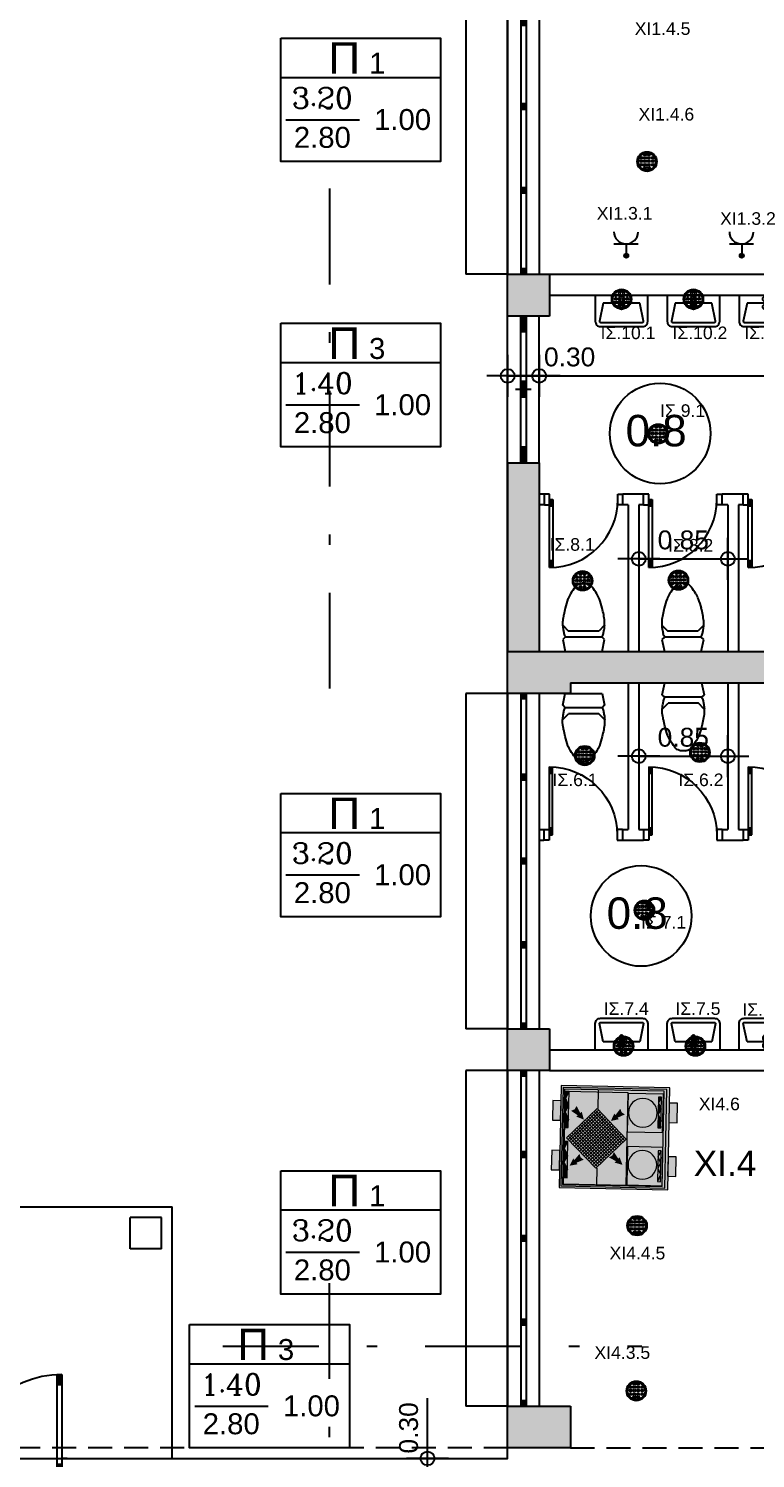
# Model space of a CAD drawing. Header units: metres. Extents: x 0 to 132, y -109 to 310.
# Drawn here: x 17.45 to 24.38, y 25.38 to 39.03 of the extents above; entities that cross this region are included whole.
import ezdxf

# ---------------------------------------------------------------- set-up
doc = ezdxf.new("R2010")
doc.units = ezdxf.units.M
doc.header["$LTSCALE"] = 0.036
doc.linetypes.add('DASHDOTX2', pattern=[50.8, 25.4, -12.7, 0, -12.7])
doc.linetypes.add('HIDDEN', pattern=[9.525, 6.35, -3.175])
doc.layers.get('0').update_dxf_attribs({"color": 252})
doc.layers.get('Defpoints').update_dxf_attribs({"color": 252})
for name, color, linetype in [('arxitektonika', 254, 'Continuous'), ('DIMBLK', 252, 'Continuous'), ('electext', 20, 'Continuous'), ('Epipla', 252, 'Continuous'), ('HLEK-SYMBOL', 3, 'Continuous'), ('HLEK_FL001_SYMBOLS', 230, 'Continuous'), ('mihanologika text', 20, 'Continuous'), ('Parathira', 252, 'Continuous'), ('SYMBOLA', 160, 'Continuous')]:
    doc.layers.add(name, color=color, linetype=linetype)
doc.layers.add('fan enallaktis', color=162, linetype='Continuous', lineweight=0)
doc.layers.add('fan enallaktis hatch', color=141, linetype='Continuous', lineweight=0)
doc.styles.add('COMU-N', font='arial.ttf')
doc.styles.get("Standard").update_dxf_attribs({"font": 'arial.ttf'})
doc.dimstyles.new('CADWDOT', dxfattribs={"dimscale": 0.1, "dimtxt": 1.8, "dimasz": 0.08, "dimexe": 2, "dimexo": 0, "dimgap": 0.09, "dimtad": 0, "dimrnd": 0.001, "dimzin": 0, "dimdsep": 46, "dimtxsty": 'Standard', "dimblk1": 'ARTDIM', "dimblk2": 'ARTDIM', "dimsah": 1, "dimcen": 0.09, "dimdle": 0.05, "dimse1": 1, "dimse2": 1, "dimadec": 0, "dimazin": 0, "dimtfac": 1, "dimtmove": 0, "dimatfit": 3, "dimldrblk": 'ARTDIM', "dimfxl": 2, "dimtvp": 0.9999, "dimtolj": 1, "dimtzin": 0, "dimarcsym": 0})

# ---------------------------------------------------------------- blocks, each defined once
blk = doc.blocks.new('A$C3D465094')
at = {"layer": 'Parathira'}
for p, q in [((0.175, 0), (0.175, -3.2)), ((0.225, 0), (0.175, 0)), ((0.175, 0), (0.175, -0.05)), ((0.185, 0), (0.185, -0.05)), ((0.195, 0), (0.195, -0.05)), ((0.205, 0), (0.205, -0.05)), ((0.215, 0), (0.215, -0.05)), ((0.225, 0), (0.225, -3.2)), ((0.225, -0.05), (0.225, 0)), ((0.175, -0.05), (0.225, -0.05)), ((0.225, -0.775), (0.175, -0.775)), ((0.175, -0.775), (0.175, -0.825)), ((0.185, -0.775), (0.185, -0.825)), ((0.195, -0.775), (0.195, -0.825)), ((0.205, -0.775), (0.205, -0.825)), ((0.215, -0.775), (0.215, -0.825)), ((0.225, -0.825), (0.225, -0.775)), ((0.175, -0.825), (0.225, -0.825)), ((0.225, -1.575), (0.175, -1.575)), ((0.175, -1.575), (0.175, -1.625)), ((0.175, -1.625), (0.225, -1.625)), ((0.185, -1.575), (0.185, -1.625)), ((0.195, -1.575), (0.195, -1.625)), ((0.205, -1.575), (0.205, -1.625)), ((0.215, -1.575), (0.215, -1.625)), ((0.225, -1.625), (0.225, -1.575)), ((0.225, -2.375), (0.175, -2.375)), ((0.175, -2.375), (0.175, -2.425)), ((0.175, -2.425), (0.225, -2.425)), ((0.185, -2.375), (0.185, -2.425)), ((0.195, -2.375), (0.195, -2.425)), ((0.205, -2.375), (0.205, -2.425)), ((0.215, -2.375), (0.215, -2.425)), ((0.225, -2.425), (0.225, -2.375)), ((0.225, -3.15), (0.175, -3.15)), ((0.175, -3.15), (0.175, -3.2)), ((0.175, -3.2), (0.225, -3.2)), ((0.185, -3.15), (0.185, -3.2)), ((0.195, -3.15), (0.195, -3.2)), ((0.205, -3.15), (0.205, -3.2)), ((0.215, -3.15), (0.215, -3.2)), ((0.225, -3.2), (0.225, -3.15))]:
    blk.add_line(p, q, dxfattribs=at)
blk = doc.blocks.new('A$C4B756684')
at = {"layer": 'Parathira'}
for p, q in [((-0.175, 0), (-0.125, 0)), ((-0.175, -1.4), (-0.175, 0)), ((-0.125, 0), (-0.125, -1.4)), ((-0.165, 0), (-0.165, -0.15)), ((-0.155, 0), (-0.155, -0.15)), ((-0.145, 0), (-0.145, -0.15)), ((-0.135, 0), (-0.135, -0.15)), ((-0.125, -0.15), (-0.175, -0.15)), ((-0.125, -0.625), (-0.175, -0.625)), ((-0.165, -0.625), (-0.165, -0.775)), ((-0.155, -0.625), (-0.155, -0.775)), ((-0.145, -0.625), (-0.145, -0.775)), ((-0.135, -0.625), (-0.135, -0.775)), ((-0.075, -0.7), (-0.225, -0.7)), ((-0.125, -0.775), (-0.175, -0.775)), ((-0.125, -1.25), (-0.175, -1.25)), ((-0.165, -1.25), (-0.165, -1.4)), ((-0.155, -1.25), (-0.155, -1.4)), ((-0.145, -1.25), (-0.145, -1.4)), ((-0.135, -1.25), (-0.135, -1.4)), ((-0.125, -1.4), (-0.175, -1.4))]:
    blk.add_line(p, q, dxfattribs=at)
blk = doc.blocks.new('A$C66F1028E')
at = {"layer": 'Parathira'}
for p, q in [((0.05, 0), (0, 0)), ((0.05, -0.1), (0.05, 0)), ((0.7, 0), (0.75, 0)), ((0.7, -0.1), (0.7, 0)), ((0, -0.1), (0.05, -0.1)), ((0.05, -0.7), (0.05, -0.05)), ((0.05, -0.05), (0.082, -0.05)), ((0.082, -0.115), (0.05, -0.115)), ((0.056, -0.05), (0.056, -0.115)), ((0.063, -0.05), (0.063, -0.115)), ((0.07, -0.05), (0.07, -0.115)), ((0.076, -0.05), (0.076, -0.115)), ((0.082, -0.05), (0.082, -0.699)), ((0.75, -0.1), (0.7, -0.1)), ((0.082, -0.635), (0.05, -0.635)), ((0.056, -0.635), (0.056, -0.7)), ((0.063, -0.635), (0.063, -0.7)), ((0.07, -0.635), (0.07, -0.7)), ((0.076, -0.635), (0.076, -0.699))]:
    blk.add_line(p, q, dxfattribs=at)
blk.add_arc((0.05, -0.05), 0.65, 270, 0, dxfattribs=at)
blk = doc.blocks.new('A$C63F54236')
at = {"layer": 'Epipla'}
for p, q in [((0, 0.65), (-0.014, 0.65)), ((0.014, 0.65), (0, 0.65)), ((-0.2, 0.25), (-0.144, 0.194)), ((-0.175, 0.137), (-0.2, 0.113)), ((0.175, 0.137), (-0.175, 0.137)), ((0.144, 0.194), (-0.144, 0.194)), ((0.2, 0.25), (0.144, 0.194)), ((0.2, 0.113), (0.175, 0.137)), ((-0.2, 0.113), (-0.175, 0)), ((-0.175, 0), (0.175, 0)), ((0.175, 0), (0.2, 0.113))]:
    blk.add_line(p, q, dxfattribs=at)
for centre, radius, start, end in [((0.756, 0.075), 1.001, 151.7723, 154.8817), ((0.584, 0.105), 0.837, 142.7081, 147.9774), ((0.055, 0.499), 0.178, 128.7755, 140.4002), ((0.009, 0.522), 0.132, 113.5158, 119.7223), ((0.002, 0.501), 0.149, 95.8581, 107.5743), ((-0.012, 0.451), 0.201, 73.9357, 82.632), ((-0.008, 0.525), 0.13, 60.2089, 66.553), ((-0.195, 0.357), 0.377, 42.6693, 48.155), ((-0.64, 0.067), 0.904, 32.2198, 37.0946), ((-0.424, 0.242), 0.63, 24.2013, 29.1447), ((3.695, -0.473), 3.971, 167.1169, 168.0548), ((0.891, 0.135), 1.103, 160.6547, 165.4233), ((-1.23, 0.031), 1.458, 15.1565, 18.7655), ((-2.692, -0.252), 2.945, 11.7817, 13.0466), ((1.301, 0.086), 1.515, 169.9942, 172.2813), ((0.258, 0.27), 0.459, 177.608, 182.392), ((-0.644, 0.188), 0.85, 6.8232, 10.9013), ((-0.295, 0.27), 0.495, 357.784, 2.216), ((0.979, 0.365), 1.185, 185.5115, 187.6706), ((0.868, 0.381), 1.077, 189.3117, 191.2555), ((0.059, 0.247), 0.259, 197.0622, 201.4426), ((-0.027, 0.218), 0.168, 203.0373, 208.51), ((-0.105, 0.282), 0.315, 332.7649, 335.6878), ((-0.835, 0.518), 1.081, 340.2234, 341.2719), ((-0.257, 0.27), 0.456, 347.4222, 352.0106), ((-1.255, 0.397), 1.463, 352.5346, 354.2834)]:
    blk.add_arc(centre, radius, start, end, dxfattribs=at)
blk = doc.blocks.new('A$C54A47229')
at = {"layer": 'Epipla'}
blk.add_line((-0.25, 0), (0.25, 0), dxfattribs=at)
for points in [[(-0.25, 0), (-0.25, -0.25, 0.414214), (-0.2, -0.3), (0.2, -0.3, 0.414214), (0.25, -0.25), (0.25, 0)], [(-0.174, -0.076), (-0.21, -0.25, 0.414214), (-0.2, -0.26), (0.2, -0.26, 0.414214), (0.21, -0.25), (0.174, -0.076)]]:
    blk.add_lwpolyline(points, format="xyb", dxfattribs=at)
blk.add_lwpolyline([(0.174, -0.076), (-0.174, -0.076)], dxfattribs=at)
for centre in [(0, -0.037), (0, -0.112)]:
    blk.add_circle(centre, 0.025, dxfattribs=at)
blk = doc.blocks.new('ARTDIM')
at = {"layer": 'DIMBLK'}
for p, q in [((0, -24.9975), (0, 24.9975)), ((-24.9975, 0), (24.9975, 0))]:
    blk.add_line(p, q, dxfattribs=at)
blk.add_circle((0, 0), 8.25, dxfattribs=at)
blk = doc.blocks.new('*D247')
at = {"layer": 'arxitektonika', "color": 0, "lineweight": -2}
for p, q in [((22.026, 35.712), (22.31, 35.712)), ((22.318, 35.712), (22.893, 35.712))]:
    blk.add_line(p, q, dxfattribs=at)
at = {"layer": 'Defpoints', "color": 0, "transparency": 16777216}
for p in [(22.018, 36.283), (22.318, 36.283), (22.318, 35.712)]:
    blk.add_point(p, dxfattribs=at)
at = {"layer": 'arxitektonika', "color": 0, "lineweight": -2, "xscale": 0.008, "yscale": 0.008, "zscale": 0.008, "rotation": 180}
blk.add_blockref('ARTDIM', (22.018, 35.712), dxfattribs=at)
at = {"layer": 'arxitektonika', "color": 0, "lineweight": -2, "xscale": 0.008, "yscale": 0.008, "zscale": 0.008}
blk.add_blockref('ARTDIM', (22.318, 35.712), dxfattribs=at)
at = {"layer": 'arxitektonika', "color": 0, "insert": (22.609, 35.892), "char_height": 0.18, "attachment_point": 5}
blk.add_mtext('\\A1;0.30', dxfattribs=at)
blk = doc.blocks.new('*D248')
at = {"layer": 'arxitektonika', "color": 0, "lineweight": -2}
blk.add_line((22.326, 35.712), (29.41, 35.712), dxfattribs=at)
at = {"layer": 'Defpoints', "color": 0, "transparency": 16777216}
for p in [(29.418, 35.712), (22.318, 34.883), (29.418, 34.883)]:
    blk.add_point(p, dxfattribs=at)
at = {"layer": 'arxitektonika', "color": 0, "lineweight": -2, "xscale": 0.008, "yscale": 0.008, "zscale": 0.008, "rotation": 180}
blk.add_blockref('ARTDIM', (22.318, 35.712), dxfattribs=at)
at = {"layer": 'arxitektonika', "color": 0, "lineweight": -2, "xscale": 0.008, "yscale": 0.008, "zscale": 0.008}
blk.add_blockref('ARTDIM', (29.418, 35.712), dxfattribs=at)
at = {"layer": 'arxitektonika', "color": 0, "insert": (25.868, 35.892), "char_height": 0.18, "attachment_point": 5}
blk.add_mtext('\\A1;7.10', dxfattribs=at)
blk = doc.blocks.new('*D257')
at = {"layer": 'arxitektonika', "color": 0, "lineweight": -2}
blk.add_line((23.276, 33.966), (24.11, 33.966), dxfattribs=at)
at = {"layer": 'Defpoints', "color": 0, "transparency": 16777216}
for p in [(24.118, 33.966), (23.268, 33.783), (24.118, 33.783)]:
    blk.add_point(p, dxfattribs=at)
at = {"layer": 'arxitektonika', "color": 0, "lineweight": -2, "xscale": 0.008, "yscale": 0.008, "zscale": 0.008, "rotation": 180}
blk.add_blockref('ARTDIM', (23.268, 33.966), dxfattribs=at)
at = {"layer": 'arxitektonika', "color": 0, "lineweight": -2, "xscale": 0.008, "yscale": 0.008, "zscale": 0.008}
blk.add_blockref('ARTDIM', (24.118, 33.966), dxfattribs=at)
at = {"layer": 'arxitektonika', "color": 0, "insert": (23.693, 34.146), "char_height": 0.18, "attachment_point": 5}
blk.add_mtext('\\A1;0.85', dxfattribs=at)
blk = doc.blocks.new('*D273')
at = {"layer": 'arxitektonika', "color": 0, "lineweight": -2}
blk.add_line((23.276, 32.083), (24.11, 32.083), dxfattribs=at)
at = {"layer": 'Defpoints', "color": 0, "transparency": 16777216}
for p in [(23.268, 32.083), (24.118, 32.083), (24.118, 32.083)]:
    blk.add_point(p, dxfattribs=at)
at = {"layer": 'arxitektonika', "color": 0, "lineweight": -2, "xscale": 0.008, "yscale": 0.008, "zscale": 0.008, "rotation": 180}
blk.add_blockref('ARTDIM', (23.268, 32.083), dxfattribs=at)
at = {"layer": 'arxitektonika', "color": 0, "lineweight": -2, "xscale": 0.008, "yscale": 0.008, "zscale": 0.008}
blk.add_blockref('ARTDIM', (24.118, 32.083), dxfattribs=at)
at = {"layer": 'arxitektonika', "color": 0, "insert": (23.693, 32.263), "char_height": 0.18, "attachment_point": 5}
blk.add_mtext('\\A1;0.85', dxfattribs=at)
blk = doc.blocks.new('A$C30105C54')
at = {"layer": 'Parathira'}
for p, q in [((0.05, 0.8), (0.05, -0.15)), ((0.098, 0.705), (0.05, 0.705)), ((0.059, 0.705), (0.059, 0.8)), ((0.069, 0.705), (0.069, 0.8)), ((0.079, 0.705), (0.079, 0.8)), ((0.088, 0.705), (0.088, 0.799)), ((0.098, -0.15), (0.098, 0.799)), ((1.903, -0.15), (1.903, 0.799)), ((1.903, 0.705), (1.95, 0.705)), ((1.912, 0.705), (1.912, 0.799)), ((1.921, 0.705), (1.921, 0.8)), ((1.931, 0.705), (1.931, 0.8)), ((1.941, 0.705), (1.941, 0.8)), ((1.95, 0.8), (1.95, -0.15)), ((0, 0), (0.05, 0)), ((0.05, 0), (0.05, -0.3)), ((1.95, 0), (1.95, -0.3)), ((2, 0), (1.95, 0)), ((0.098, -0.055), (0.05, -0.055)), ((0.059, -0.15), (0.059, -0.055)), ((0.069, -0.15), (0.069, -0.055)), ((0.079, -0.15), (0.079, -0.055)), ((0.088, -0.15), (0.088, -0.055)), ((1.903, -0.055), (1.95, -0.055)), ((1.912, -0.15), (1.912, -0.055)), ((1.921, -0.15), (1.921, -0.055)), ((1.931, -0.15), (1.931, -0.055)), ((1.941, -0.15), (1.941, -0.055)), ((0.05, -0.15), (0.098, -0.15)), ((1.95, -0.15), (1.903, -0.15)), ((0.05, -0.3), (0, -0.3)), ((1.95, -0.3), (2, -0.3))]:
    blk.add_line(p, q, dxfattribs=at)
for centre, start, end in [((0.05, -0.15), 0, 90), ((1.95, -0.15), 90, 180)]:
    blk.add_arc(centre, 0.95, start, end, dxfattribs=at)
blk = doc.blocks.new('*D302')
at = {"layer": 'arxitektonika', "color": 0, "lineweight": -2}
for p, q in [((21.254, 25.383), (21.254, 25.958)), ((21.254, 25.091), (21.254, 25.375))]:
    blk.add_line(p, q, dxfattribs=at)
at = {"layer": 'Defpoints', "color": 0, "transparency": 16777216}
for p in [(21.254, 25.383), (21.479, 25.383), (21.479, 25.083)]:
    blk.add_point(p, dxfattribs=at)
at = {"layer": 'arxitektonika', "color": 0, "lineweight": -2, "xscale": 0.008, "yscale": 0.008, "zscale": 0.008}
for p, rotation in [((21.254, 25.383), 90), ((21.254, 25.083), 270)]:
    blk.add_blockref('ARTDIM', p, dxfattribs=dict(at, rotation=rotation))
at = {"layer": 'arxitektonika', "color": 0, "insert": (21.074, 25.674), "char_height": 0.18, "attachment_point": 5, "rotation": 90}
blk.add_mtext('\\A1;0.30', dxfattribs=at)
blk = doc.blocks.new('gJ6_a14')
at = {"linetype": 'Continuous'}
for p, q in [((-0.1176, 0.1119), (0.113, 0.1119)), ((0, 0.1119), (0, 0))]:
    blk.add_line(p, q, dxfattribs=at)
blk.add_arc((-0.0023, 0.2279), 0.1153, 180, 358.95657, dxfattribs=at)
blk = doc.blocks.new('*X789')
at = {"color": 0}
for p, q in [((15.598, 2.587), (15.737, 2.727)), ((15.598, 2.622), (15.702, 2.727)), ((15.604, 2.646), (15.605, 2.647)), ((15.605, 2.559), (15.765, 2.719)), ((15.609, 2.652), (15.618, 2.66)), ((15.614, 2.621), (15.623, 2.63)), ((15.617, 2.536), (15.789, 2.707)), ((15.623, 2.665), (15.631, 2.674)), ((15.627, 2.634), (15.636, 2.643)), ((15.633, 2.516), (15.808, 2.691)), ((15.636, 2.678), (15.645, 2.687)), ((15.64, 2.647), (15.649, 2.656)), ((15.645, 2.616), (15.654, 2.625)), ((15.649, 2.691), (15.658, 2.7)), ((15.653, 2.501), (15.824, 2.672)), ((15.654, 2.66), (15.662, 2.669)), ((15.658, 2.63), (15.667, 2.638)), ((15.662, 2.705), (15.671, 2.714)), ((15.667, 2.674), (15.676, 2.683)), ((15.671, 2.643), (15.68, 2.652)), ((15.676, 2.718), (15.678, 2.721)), ((15.676, 2.489), (15.836, 2.648)), ((15.68, 2.687), (15.689, 2.696)), ((15.685, 2.656), (15.693, 2.665)), ((15.689, 2.625), (15.698, 2.634)), ((15.693, 2.7), (15.702, 2.709)), ((15.698, 2.669), (15.707, 2.678)), ((15.702, 2.638), (15.711, 2.647)), ((15.707, 2.714), (15.715, 2.722)), ((15.711, 2.683), (15.72, 2.691)), ((15.715, 2.652), (15.724, 2.66)), ((15.72, 2.727), (15.721, 2.728)), ((15.72, 2.621), (15.729, 2.63)), ((15.724, 2.696), (15.733, 2.705)), ((15.729, 2.665), (15.738, 2.674)), ((15.733, 2.634), (15.742, 2.643)), ((15.738, 2.709), (15.746, 2.718)), ((15.742, 2.678), (15.751, 2.687)), ((15.746, 2.647), (15.755, 2.656)), ((15.751, 2.722), (15.752, 2.724)), ((15.751, 2.616), (15.76, 2.625)), ((15.755, 2.691), (15.764, 2.7)), ((15.76, 2.66), (15.768, 2.669)), ((15.764, 2.63), (15.773, 2.638)), ((15.768, 2.705), (15.777, 2.714)), ((15.773, 2.674), (15.782, 2.683)), ((15.777, 2.643), (15.786, 2.652)), ((15.786, 2.687), (15.795, 2.696)), ((15.791, 2.656), (15.799, 2.665)), ((15.795, 2.625), (15.804, 2.634)), ((15.804, 2.669), (15.813, 2.678)), ((15.808, 2.638), (15.817, 2.647)), ((15.822, 2.652), (15.83, 2.66)), ((15.826, 2.621), (15.835, 2.63)), ((15.839, 2.634), (15.84, 2.635)), ((15.601, 2.607), (15.609, 2.616)), ((15.605, 2.577), (15.614, 2.585)), ((15.611, 2.547), (15.618, 2.554)), ((15.618, 2.59), (15.627, 2.599)), ((15.623, 2.559), (15.631, 2.568)), ((15.627, 2.528), (15.636, 2.537)), ((15.631, 2.603), (15.64, 2.612)), ((15.636, 2.572), (15.645, 2.581)), ((15.64, 2.541), (15.649, 2.55)), ((15.645, 2.51), (15.654, 2.519)), ((15.649, 2.585), (15.658, 2.594)), ((15.654, 2.554), (15.662, 2.563)), ((15.658, 2.523), (15.667, 2.532)), ((15.662, 2.599), (15.671, 2.607)), ((15.664, 2.494), (15.671, 2.501)), ((15.667, 2.568), (15.676, 2.577)), ((15.671, 2.537), (15.68, 2.546)), ((15.676, 2.612), (15.685, 2.621)), ((15.676, 2.506), (15.685, 2.515)), ((15.68, 2.581), (15.689, 2.59)), ((15.685, 2.55), (15.693, 2.559)), ((15.689, 2.519), (15.698, 2.528)), ((15.693, 2.594), (15.702, 2.603)), ((15.693, 2.488), (15.702, 2.497)), ((15.698, 2.563), (15.707, 2.572)), ((15.702, 2.532), (15.711, 2.541)), ((15.705, 2.482), (15.843, 2.62)), ((15.707, 2.607), (15.715, 2.616)), ((15.707, 2.501), (15.715, 2.51)), ((15.711, 2.577), (15.72, 2.585)), ((15.715, 2.546), (15.724, 2.554)), ((15.72, 2.515), (15.729, 2.523)), ((15.724, 2.59), (15.733, 2.599)), ((15.724, 2.484), (15.733, 2.493)), ((15.729, 2.559), (15.738, 2.568)), ((15.733, 2.528), (15.742, 2.537)), ((15.738, 2.603), (15.746, 2.612)), ((15.738, 2.497), (15.746, 2.506)), ((15.741, 2.482), (15.842, 2.584)), ((15.742, 2.572), (15.751, 2.581)), ((15.746, 2.541), (15.755, 2.55)), ((15.751, 2.51), (15.76, 2.519)), ((15.755, 2.585), (15.764, 2.594)), ((15.76, 2.554), (15.768, 2.563)), ((15.764, 2.523), (15.773, 2.532)), ((15.768, 2.599), (15.777, 2.607)), ((15.768, 2.493), (15.777, 2.501)), ((15.773, 2.568), (15.782, 2.577)), ((15.777, 2.537), (15.786, 2.546)), ((15.782, 2.612), (15.791, 2.621)), ((15.782, 2.506), (15.791, 2.515)), ((15.786, 2.581), (15.795, 2.59)), ((15.791, 2.55), (15.799, 2.559)), ((15.795, 2.519), (15.804, 2.528)), ((15.799, 2.594), (15.808, 2.603)), ((15.804, 2.563), (15.813, 2.572)), ((15.808, 2.532), (15.817, 2.541)), ((15.813, 2.607), (15.822, 2.616)), ((15.817, 2.577), (15.826, 2.585)), ((15.822, 2.546), (15.83, 2.554)), ((15.83, 2.59), (15.839, 2.599)), ((15.835, 2.559), (15.835, 2.56)), ((15.844, 2.603), (15.844, 2.603))]:
    blk.add_line(p, q, dxfattribs=at)
blk = doc.blocks.new('GJ6_A78')
at = {"layer": 'HLEK-SYMBOL', "color": 0, "linetype": 'Continuous'}
blk.add_circle((0, 0), 0.0989, dxfattribs=at)
at = {"layer": 'HLEK-SYMBOL', "color": 0, "xscale": 0.8, "yscale": 0.8, "zscale": 0.8}
blk.add_blockref('*X789', (-12.576, -2.084), dxfattribs=at)
blk = doc.blocks.new('priza')
at = {"layer": 'HLEK_FL001_SYMBOLS', "rotation": 180}
blk.add_blockref('gJ6_a14', (87.4, -100.495), dxfattribs=at)
at = {"layer": 'HLEK_FL001_SYMBOLS', "xscale": 0.1951472641207488, "yscale": 0.1951472641207488, "zscale": 0.1951472641207488}
blk.add_blockref('GJ6_A78', (87.4, -100.495), dxfattribs=at)
blk = doc.blocks.new('led downlight 26W xoneyto 18cm')
at = {"layer": 'HLEK_FL001_SYMBOLS'}
h = blk.add_hatch(color=256, dxfattribs=at)
h.paths.add_polyline_path([(45.011, 62.652, 1), (45.198, 62.652, 1)])
h.paths.add_polyline_path([(45.187, 62.652, 1), (45.021, 62.652, 1)], flags=16)
at = {"layer": 'HLEK_FL001_SYMBOLS', "linetype": 'Continuous', "lineweight": 0}
h = blk.add_hatch(color=11, dxfattribs=at)
h.dxf.hatch_style = 1
h.paths.add_polyline_path([(45.062, 62.688, 1), (45.035, 62.688, 1)])
h = blk.add_hatch(color=11, dxfattribs=at)
h.dxf.hatch_style = 1
h.paths.add_polyline_path([(45.062, 62.656, 1), (45.035, 62.656, 1)])
h = blk.add_hatch(color=11, dxfattribs=at)
h.dxf.hatch_style = 1
h.paths.add_polyline_path([(45.062, 62.622, 1), (45.035, 62.622, 1)])
h = blk.add_hatch(color=11, dxfattribs=at)
h.dxf.hatch_style = 1
h.paths.add_polyline_path([(45.098, 62.719, 1), (45.072, 62.719, 1)])
h = blk.add_hatch(color=11, dxfattribs=at)
h.dxf.hatch_style = 1
h.paths.add_polyline_path([(45.098, 62.688, 1), (45.072, 62.688, 1)])
h = blk.add_hatch(color=11, dxfattribs=at)
h.dxf.hatch_style = 1
h.paths.add_polyline_path([(45.098, 62.656, 1), (45.072, 62.656, 1)])
h = blk.add_hatch(color=11, dxfattribs=at)
h.dxf.hatch_style = 1
h.paths.add_polyline_path([(45.098, 62.622, 1), (45.072, 62.622, 1)])
h = blk.add_hatch(color=11, dxfattribs=at)
h.dxf.hatch_style = 1
h.paths.add_polyline_path([(45.136, 62.719, 1), (45.109, 62.719, 1)])
h = blk.add_hatch(color=11, dxfattribs=at)
h.dxf.hatch_style = 1
h.paths.add_polyline_path([(45.136, 62.688, 1), (45.109, 62.688, 1)])
h = blk.add_hatch(color=11, dxfattribs=at)
h.dxf.hatch_style = 1
h.paths.add_polyline_path([(45.136, 62.656, 1), (45.109, 62.656, 1)])
h = blk.add_hatch(color=11, dxfattribs=at)
h.dxf.hatch_style = 1
h.paths.add_polyline_path([(45.136, 62.622, 1), (45.109, 62.622, 1)])
h = blk.add_hatch(color=11, dxfattribs=at)
h.dxf.hatch_style = 1
h.paths.add_polyline_path([(45.172, 62.688, 1), (45.145, 62.688, 1)])
h = blk.add_hatch(color=11, dxfattribs=at)
h.dxf.hatch_style = 1
h.paths.add_polyline_path([(45.172, 62.656, 1), (45.145, 62.656, 1)])
h = blk.add_hatch(color=11, dxfattribs=at)
h.dxf.hatch_style = 1
h.paths.add_polyline_path([(45.172, 62.622, 1), (45.145, 62.622, 1)])
h = blk.add_hatch(color=11, dxfattribs=at)
h.dxf.hatch_style = 1
h.paths.add_polyline_path([(45.098, 62.591, 1), (45.072, 62.591, 1)])
h = blk.add_hatch(color=11, dxfattribs=at)
h.dxf.hatch_style = 1
h.paths.add_polyline_path([(45.136, 62.591, 1), (45.109, 62.591, 1)])
at = {"layer": 'HLEK_FL001_SYMBOLS'}
for radius in [0.0936, 0.0831]:
    blk.add_circle((45.104, 62.652), radius, dxfattribs=at)
at = {"layer": 'HLEK_FL001_SYMBOLS', "linetype": 'Continuous', "lineweight": 0}
for centre in [(45.049, 62.688), (45.049, 62.656), (45.049, 62.622), (45.085, 62.719), (45.085, 62.688), (45.085, 62.656), (45.085, 62.622), (45.122, 62.719), (45.122, 62.688), (45.122, 62.656), (45.122, 62.622), (45.159, 62.688), (45.159, 62.656), (45.159, 62.622), (45.085, 62.591), (45.122, 62.591)]:
    blk.add_circle(centre, 0.0134, dxfattribs=at)
blk = doc.blocks.new('gY1_a36')
at = {"layer": 'SYMBOLA', "color": 0}
blk.add_solid([(0.15, 0.075), (0.15, -0.075), (0, 0)], dxfattribs=at)
blk = doc.blocks.new('gY1_a40')
at = {"layer": 'SYMBOLA'}
for points in [[(0.15, 0.075), (0.15, -0.075), (0, 0)], [(0.01, 0), (0.31, 0.075), (0.285, 0)], [(0.31, -0.075), (0.285, 0), (0.01, 0)]]:
    blk.add_solid(points, dxfattribs=at)
blk = doc.blocks.new('fan enallaktis')
at = {"layer": 'fan enallaktis hatch'}
for points in [[(-1.288, 0.064), (-0.061, 0.064), (-0.061, 1.216), (-1.288, 1.216), (-1.288, 1.045), (-1.284, 1.045), (-1.284, 0.824), (-1.288, 0.824)], [(-1.288, 0.439), (-1.284, 0.439), (-1.284, 0.218), (-1.288, 0.218), (-1.288, 0.064), (-0.061, 0.064), (-0.061, 1.216), (-1.288, 1.216)], [(-1.288, 0.064), (-0.061, 0.064), (-0.061, 0.824), (-0.063, 0.824), (-0.063, 1.045), (-0.061, 1.045), (-0.061, 1.216), (-1.288, 1.216)], [(-1.288, 0.064), (-0.061, 0.064), (-0.061, 0.263), (-0.063, 0.263), (-0.063, 0.484), (-0.061, 0.484), (-0.061, 1.216), (-1.288, 1.216)], [(-1.288, 0.064), (-0.061, 0.064), (-0.061, 0.824), (-0.063, 0.824), (-0.063, 1.045), (-0.061, 1.045), (-0.061, 1.216), (-1.288, 1.216)], [(-1.288, 0.064), (-0.061, 0.064), (-0.061, 1.216), (-1.288, 1.216), (-1.288, 1.045), (-1.284, 1.045), (-1.284, 0.824), (-1.288, 0.824)], [(-0.151, 0.837), (-0.111, 0.92), (-0.148, 0.991), (-0.111, 1.075), (-0.15, 1.151), (-0.151, 1.151)], [(-0.111, 1.075), (-0.111, 1.151), (-0.15, 1.151)], [(-1.288, 1.045), (-1.377, 1.045), (-1.377, 0.824), (-1.288, 0.824)], [(-1.196, 0.843), (-1.162, 0.914), (-1.193, 0.974), (-1.162, 1.046), (-1.196, 1.111)], [(-1.162, 1.046), (-1.162, 1.111), (-1.196, 1.111)], [(-1.193, 0.974), (-1.162, 0.914), (-1.162, 1.046)], [(-0.826, 0.929, 1), (-1.15, 0.929, 1)], [(-0.111, 1.075), (-0.148, 0.991), (-0.111, 0.92)], [(-0.061, 0.824), (0.03, 0.824), (0.03, 1.045), (-0.061, 1.045)], [(-1.162, 0.914), (-1.196, 0.843), (-1.162, 0.763)], [(-1.196, 0.763), (-1.162, 0.763), (-1.196, 0.843)], [(-0.111, 0.92), (-0.151, 0.837), (-0.111, 0.743)], [(-0.151, 0.837), (-0.151, 0.743), (-0.111, 0.743)], [(-0.151, 0.272), (-0.111, 0.356), (-0.148, 0.426), (-0.111, 0.51), (-0.151, 0.587)], [(-0.111, 0.587), (-0.151, 0.587), (-0.111, 0.51)], [(-0.111, 0.51), (-0.148, 0.426), (-0.111, 0.356)], [(-1.288, 0.439), (-1.377, 0.439), (-1.377, 0.218), (-1.288, 0.218)], [(-0.111, 0.178), (-0.111, 0.356), (-0.151, 0.272)], [(-0.061, 0.263), (0.03, 0.263), (0.03, 0.484), (-0.061, 0.484)], [(-0.151, 0.178), (-0.111, 0.178), (-0.151, 0.272)]]:
    blk.add_hatch(color=256, dxfattribs=at).paths.add_polyline_path(points)
h = blk.add_hatch(color=256, dxfattribs=at)
h.paths.add_polyline_path([(-1.288, 1.045), (-1.284, 1.045), (-1.284, 0.824), (-1.288, 0.824), (-1.288, 0.439), (-1.284, 0.439), (-1.284, 0.218), (-1.288, 0.218), (-1.288, 0.064), (-0.061, 0.064), (-0.061, 0.263), (-0.063, 0.263), (-0.063, 0.484), (-0.061, 0.484), (-0.061, 0.824), (-0.063, 0.824), (-0.063, 1.045), (-0.061, 1.045), (-0.061, 1.216), (-1.288, 1.216)])
h.paths.add_polyline_path([(-1.255, 0.085), (-0.082, 0.085), (-0.082, 1.196), (-1.255, 1.196)], flags=16)
h.paths.add_polyline_path([(-1.226, 1.178), (-0.099, 1.178), (-0.099, 0.1), (-1.226, 0.1)], flags=0)
h.paths.add_polyline_path([(-1.216, 1.143), (-0.817, 1.143), (-0.817, 1.151), (-0.151, 1.151), (-0.151, 1.152), (-0.106, 1.152), (-0.106, 0.109), (-0.817, 0.109), (-0.817, 0.71), (-1.216, 0.71)], flags=0)
h.paths.add_polyline_path([(-1.196, 1.111), (-1.162, 1.111), (-1.162, 0.763), (-1.196, 0.763)], flags=0)
h.paths.add_polyline_path([(-0.826, 0.929, -1), (-1.15, 0.929, -1)], flags=0)
h.paths.add_polyline_path([(-1.082, 1.051), (-0.838, 0.929), (-1.082, 0.807)], flags=0)
h.paths.add_polyline_path([(-1.224, 0.543), (-0.825, 0.543), (-0.825, 0.11), (-1.224, 0.11)], flags=0)
h.paths.add_polyline_path([(-1.204, 0.503), (-1.17, 0.503), (-1.17, 0.155), (-1.204, 0.155)], flags=0)
h.paths.add_polyline_path([(-0.834, 0.341, -1), (-1.158, 0.341, -1)], flags=0)
h.paths.add_polyline_path([(-0.471, 0.966), (-0.134, 0.629), (-0.471, 0.292), (-0.808, 0.629)], flags=0)
h.paths.add_polyline_path([(-0.77, 0.63), (-0.47, 0.929), (-0.171, 0.63), (-0.47, 0.331)], flags=0)
h.paths.add_polyline_path([(-0.734, 0.631), (-0.47, 0.894), (-0.207, 0.631), (-0.47, 0.368)], flags=0)
h.paths.add_polyline_path([(-0.695, 0.632), (-0.47, 0.857), (-0.245, 0.632), (-0.47, 0.407)], flags=0)
h.paths.add_polyline_path([(-0.657, 0.631), (-0.47, 0.817), (-0.284, 0.631), (-0.47, 0.444)], flags=0)
h.paths.add_polyline_path([(-0.62, 0.631), (-0.47, 0.781), (-0.32, 0.631), (-0.47, 0.481)], flags=0)
h.paths.add_polyline_path([(-0.584, 0.631), (-0.47, 0.744), (-0.357, 0.631), (-0.47, 0.518)], flags=0)
h.paths.add_polyline_path([(-0.545, 0.632), (-0.47, 0.707), (-0.395, 0.632), (-0.47, 0.557)], flags=0)
h.paths.add_polyline_path([(-0.507, 0.631), (-0.47, 0.668), (-0.434, 0.631), (-0.47, 0.594)], flags=0)
h.paths.add_polyline_path([(-0.902, 0.463), (-0.902, 0.218), (-1.146, 0.341)], flags=0)
h.paths.add_polyline_path([(-0.151, 0.587), (-0.111, 0.587), (-0.111, 0.178), (-0.151, 0.178)], flags=0)
h = blk.add_hatch(color=256, dxfattribs=at)
h.paths.add_polyline_path([(-1.216, 0.71), (-1.216, 1.143), (-0.817, 1.143), (-0.817, 1.151), (-0.151, 1.151), (-0.151, 1.152), (-0.111, 1.152), (-0.111, 1.151), (-0.106, 1.151), (-0.106, 0.109), (-0.483, 0.109), (-0.483, 0.1), (-0.099, 0.1), (-0.099, 1.178), (-1.226, 1.178), (-1.226, 0.1), (-0.483, 0.1), (-0.483, 0.109), (-0.817, 0.109), (-0.817, 0.71)])
h.paths.add_polyline_path([(-0.825, 0.543), (-0.825, 0.11), (-1.224, 0.11), (-1.224, 0.543)], flags=16)
h.paths.add_polyline_path([(-1.17, 0.503), (-1.17, 0.155), (-1.204, 0.155), (-1.204, 0.503)], flags=0)
h.paths.add_polyline_path([(-0.834, 0.341, -1), (-1.158, 0.341, -1)], flags=0)
h.paths.add_polyline_path([(-0.902, 0.463), (-0.902, 0.218), (-1.146, 0.341)], flags=0)
h = blk.add_hatch(color=256, dxfattribs=at)
h.paths.add_polyline_path([(-0.817, 0.109), (-0.106, 0.109), (-0.106, 1.151), (-0.817, 1.151), (-0.817, 0.71), (-0.817, 0.71)])
h.paths.add_polyline_path([(-0.826, 0.929, 1), (-1.15, 0.929, 1)])
h.paths.add_polyline_path([(-0.838, 0.929), (-1.082, 0.807), (-1.082, 1.051)], flags=16)
h.paths.add_polyline_path([(-1.162, 1.111), (-1.162, 0.763), (-1.196, 0.763), (-1.196, 1.111)])
h = blk.add_hatch(color=256, dxfattribs=at)
h.paths.add_polyline_path([(-0.817, 1.151), (-0.817, 0.71), (-0.817, 0.71), (-0.817, 0.109), (-0.106, 0.109), (-0.106, 0.743), (-0.151, 0.743), (-0.151, 1.151)])
h.paths.add_polyline_path([(-0.471, 0.966), (-0.134, 0.629), (-0.471, 0.292), (-0.808, 0.629)], flags=16)
h.paths.add_polyline_path([(-0.47, 0.929), (-0.171, 0.63), (-0.47, 0.331), (-0.77, 0.63)], flags=0)
h.paths.add_polyline_path([(-0.47, 0.894), (-0.207, 0.631), (-0.47, 0.368), (-0.734, 0.631)], flags=0)
h.paths.add_polyline_path([(-0.245, 0.632), (-0.47, 0.407), (-0.695, 0.632), (-0.47, 0.857)], flags=0)
h.paths.add_polyline_path([(-0.284, 0.631), (-0.47, 0.444), (-0.657, 0.631), (-0.47, 0.817)], flags=0)
h.paths.add_polyline_path([(-0.32, 0.631), (-0.47, 0.481), (-0.62, 0.631), (-0.47, 0.781)], flags=0)
h.paths.add_polyline_path([(-0.357, 0.631), (-0.47, 0.518), (-0.584, 0.631), (-0.47, 0.744)], flags=0)
h.paths.add_polyline_path([(-0.395, 0.632), (-0.47, 0.557), (-0.545, 0.632), (-0.47, 0.707)], flags=0)
h.paths.add_polyline_path([(-0.434, 0.631), (-0.47, 0.594), (-0.507, 0.631), (-0.47, 0.668)], flags=0)
h.paths.add_polyline_path([(-0.151, 0.587), (-0.111, 0.587), (-0.111, 0.178), (-0.151, 0.178)], flags=16)
h = blk.add_hatch(color=256, dxfattribs=at)
h.paths.add_polyline_path([(-1.224, 0.11), (-0.825, 0.11), (-0.825, 0.543), (-1.224, 0.543)])
h.paths.add_polyline_path([(-0.834, 0.341, 1), (-1.158, 0.341, 1)], flags=16)
h.paths.add_polyline_path([(-1.146, 0.341), (-0.902, 0.463), (-0.902, 0.218)], flags=0)
at = {"layer": 'fan enallaktis'}
for p, q in [((-0.483, 0.966), (-0.483, 1.173)), ((-0.151, 1.152), (-0.111, 1.075)), ((-1.196, 1.111), (-1.162, 1.046)), ((-1.162, 1.046), (-1.193, 0.974)), ((-1.193, 0.974), (-1.162, 0.914)), ((-0.111, 1.075), (-0.148, 0.991)), ((-0.148, 0.991), (-0.111, 0.92)), ((-1.162, 0.914), (-1.196, 0.843)), ((-1.196, 0.843), (-1.162, 0.763)), ((-0.788, 0.612), (-0.452, 0.948)), ((-0.77, 0.594), (-0.434, 0.93)), ((-0.752, 0.576), (-0.416, 0.912)), ((-0.732, 0.556), (-0.396, 0.892)), ((-0.713, 0.538), (-0.377, 0.874)), ((-0.695, 0.519), (-0.359, 0.856)), ((-0.677, 0.501), (-0.341, 0.837)), ((-0.657, 0.481), (-0.321, 0.817)), ((-0.619, 0.816), (-0.283, 0.48)), ((-0.599, 0.836), (-0.263, 0.5)), ((-0.581, 0.855), (-0.245, 0.518)), ((-0.563, 0.873), (-0.226, 0.537)), ((-0.544, 0.891), (-0.208, 0.555)), ((-0.524, 0.911), (-0.188, 0.575)), ((-0.506, 0.93), (-0.17, 0.593)), ((-0.488, 0.947), (-0.152, 0.611)), ((-0.111, 0.92), (-0.151, 0.837)), ((-0.151, 0.837), (-0.111, 0.743)), ((-0.787, 0.648), (-0.451, 0.312)), ((-0.769, 0.666), (-0.433, 0.33)), ((-0.749, 0.686), (-0.413, 0.35)), ((-0.731, 0.705), (-0.395, 0.368)), ((-0.712, 0.723), (-0.376, 0.387)), ((-0.694, 0.741), (-0.358, 0.405)), ((-0.674, 0.761), (-0.338, 0.425)), ((-0.656, 0.78), (-0.32, 0.443)), ((-0.638, 0.463), (-0.302, 0.799)), ((-0.637, 0.798), (-0.301, 0.462)), ((-0.62, 0.444), (-0.284, 0.781)), ((-0.602, 0.426), (-0.266, 0.762)), ((-0.582, 0.406), (-0.246, 0.742)), ((-0.563, 0.388), (-0.227, 0.724)), ((-0.545, 0.369), (-0.209, 0.706)), ((-0.527, 0.351), (-0.191, 0.687)), ((-0.507, 0.331), (-0.171, 0.667)), ((-0.489, 0.313), (-0.152, 0.649)), ((-1.204, 0.503), (-1.17, 0.438)), ((-0.151, 0.587), (-0.111, 0.51)), ((-0.111, 0.51), (-0.148, 0.426)), ((-1.17, 0.438), (-1.201, 0.366)), ((-1.201, 0.366), (-1.17, 0.306)), ((-0.111, 0.356), (-0.151, 0.272)), ((-0.148, 0.426), (-0.111, 0.356)), ((-1.17, 0.306), (-1.204, 0.235)), ((-1.204, 0.235), (-1.17, 0.155)), ((-0.483, 0.292), (-0.483, 0.1)), ((-0.151, 0.272), (-0.111, 0.178))]:
    blk.add_line(p, q, dxfattribs=at)
for points in [[(-1.288, 1.216), (-0.061, 1.216), (-0.061, 0.064), (-1.288, 0.064)], [(-1.255, 1.196), (-0.082, 1.196), (-0.082, 0.085), (-1.255, 0.085)], [(-1.226, 1.178), (-0.099, 1.178), (-0.099, 0.1), (-1.226, 0.1)], [(-1.216, 1.143), (-0.817, 1.143), (-0.817, 0.71), (-1.216, 0.71)], [(-0.817, 1.151), (-0.106, 1.151), (-0.106, 0.109), (-0.817, 0.109)], [(-0.151, 1.152), (-0.111, 1.152), (-0.111, 0.743), (-0.151, 0.743)], [(-1.377, 1.045), (-1.284, 1.045), (-1.284, 0.824), (-1.377, 0.824)], [(-1.196, 1.111), (-1.162, 1.111), (-1.162, 0.763), (-1.196, 0.763)], [(-0.063, 1.045), (0.03, 1.045), (0.03, 0.824), (-0.063, 0.824)], [(-0.471, 0.292), (-0.134, 0.629), (-0.471, 0.966), (-0.808, 0.629)], [(-1.224, 0.543), (-0.825, 0.543), (-0.825, 0.11), (-1.224, 0.11)], [(-1.204, 0.503), (-1.17, 0.503), (-1.17, 0.155), (-1.204, 0.155)], [(-0.151, 0.587), (-0.111, 0.587), (-0.111, 0.178), (-0.151, 0.178)], [(-1.377, 0.439), (-1.284, 0.439), (-1.284, 0.218), (-1.377, 0.218)], [(-0.063, 0.484), (0.03, 0.484), (0.03, 0.263), (-0.063, 0.263)]]:
    blk.add_lwpolyline(points, close=True, dxfattribs=at)
for centre in [(-0.988, 0.929), (-0.996, 0.341)]:
    blk.add_circle(centre, 0.162, dxfattribs=at)
at = {"layer": 'fan enallaktis', "xscale": 1.627830749999999, "yscale": 1.627830749999999, "zscale": 1.627830749999999, "rotation": 180}
blk.add_blockref('gY1_a36', (-0.838, 0.93), dxfattribs=at)
at = {"layer": 'fan enallaktis', "color": 240}
for p, xscale, yscale, zscale, rotation in [((-0.63, 0.829), 0.5471699999999997, 0.5471699999999997, 0.5471699999999997, 139.998246099921), ((-0.325, 0.838), 0.5471699999999998, 0.5471699999999998, 0.5471699999999998, 46.90418803826589), ((-0.772, 0.336), 0.5471699999999998, 0.5471699999999998, 0.5471699999999998, 41.27729920653211), ((-0.175, 0.314), 0.5471699999999999, 0.5471699999999999, 0.5471699999999999, 142.2600130889486)]:
    blk.add_blockref('gY1_a40', p, dxfattribs=dict(at, xscale=xscale, yscale=yscale, zscale=zscale, rotation=rotation))
at = {"layer": 'fan enallaktis', "xscale": 1.627830749999999, "yscale": 1.627830749999999, "zscale": 1.627830749999999}
blk.add_blockref('gY1_a36', (-1.146, 0.34), dxfattribs=at)

msp = doc.modelspace()

# ---------------------------------------------------------------- hatches: boundary and pattern name
at = {"layer": 'arxitektonika'}
for points in [[(22.418, 36.683), (22.018, 36.683), (22.018, 36.283), (22.418, 36.283)], [(22.318, 34.883), (22.018, 34.883), (22.018, 33.083), (22.318, 33.083)], [(22.018, 33.083), (22.018, 32.683), (22.618, 32.683), (22.618, 32.783), (25.518, 32.783), (25.518, 32.683), (26.118, 32.683), (26.118, 33.083)], [(22.418, 29.483), (22.018, 29.483), (22.018, 29.083), (22.418, 29.083)], [(22.618, 25.483), (22.618, 25.883), (22.018, 25.883), (22.018, 25.483)]]:
    msp.add_hatch(color=256, dxfattribs=at).paths.add_polyline_path(points)

# ---------------------------------------------------------------- linework, layer by layer
for p, q in [((21.618, 39.883), (21.618, 36.683)), ((22.018, 39.883), (22.018, 36.683)), ((22.318, 39.883), (22.318, 36.683)), ((21.379, 38.557), (19.854, 38.557)), ((19.904, 38.157), (20.604, 38.157)), ((22.018, 36.683), (21.618, 36.683)), ((22.018, 36.283), (22.018, 36.683)), ((22.018, 36.683), (22.418, 36.683)), ((22.418, 36.683), (22.418, 36.283)), ((22.418, 36.683), (29.218, 36.683)), ((22.418, 36.483), (29.218, 36.483)), ((22.418, 36.283), (22.018, 36.283)), ((22.018, 34.883), (22.018, 36.283)), ((22.318, 34.883), (22.318, 36.283)), ((21.379, 35.836), (19.854, 35.836)), ((19.904, 35.436), (20.604, 35.436)), ((22.018, 34.883), (22.018, 33.083)), ((22.018, 34.883), (22.318, 34.883)), ((22.318, 34.883), (22.318, 33.083)), ((22.368, 34.583), (22.318, 34.583)), ((22.368, 34.483), (22.368, 34.583)), ((23.118, 34.483), (23.118, 34.583)), ((23.313, 34.583), (23.118, 34.583)), ((23.313, 34.483), (23.313, 34.583)), ((24.063, 34.483), (24.063, 34.583)), ((24.263, 34.583), (24.063, 34.583)), ((24.263, 34.483), (24.263, 34.583)), ((22.368, 34.483), (22.318, 34.483)), ((23.168, 34.483), (23.118, 34.483)), ((23.168, 34.483), (23.168, 33.083)), ((23.268, 34.483), (23.268, 33.083)), ((23.313, 34.483), (23.268, 34.483)), ((24.118, 34.483), (24.063, 34.483)), ((24.118, 34.483), (24.118, 33.083)), ((24.218, 34.483), (24.218, 33.083)), ((24.263, 34.483), (24.218, 34.483)), ((22.018, 33.083), (26.118, 33.083)), ((22.018, 32.683), (22.018, 33.083)), ((22.618, 32.783), (22.618, 32.683)), ((22.618, 32.783), (25.518, 32.783)), ((23.168, 32.783), (23.168, 31.383)), ((23.268, 32.783), (23.268, 31.383)), ((24.118, 32.783), (24.118, 31.383)), ((24.218, 32.783), (24.218, 31.383)), ((21.618, 32.683), (21.618, 29.483)), ((22.018, 32.683), (21.618, 32.683)), ((22.618, 32.683), (22.018, 32.683)), ((22.018, 32.683), (22.018, 29.483)), ((22.318, 32.683), (22.318, 29.483)), ((22.318, 31.383), (22.363, 31.383)), ((22.363, 31.383), (22.363, 31.283)), ((23.113, 31.383), (23.113, 31.283)), ((23.113, 31.383), (23.168, 31.383)), ((23.268, 31.383), (23.313, 31.383)), ((23.313, 31.383), (23.313, 31.283)), ((24.063, 31.383), (24.063, 31.283)), ((24.063, 31.383), (24.118, 31.383)), ((24.218, 31.383), (24.263, 31.383)), ((24.263, 31.383), (24.263, 31.283)), ((21.379, 31.351), (19.854, 31.351)), ((22.318, 31.283), (22.363, 31.283)), ((23.113, 31.283), (23.313, 31.283)), ((24.063, 31.283), (24.263, 31.283)), ((19.904, 30.951), (20.604, 30.951)), ((22.018, 29.483), (21.618, 29.483)), ((22.018, 29.483), (22.418, 29.483)), ((22.018, 29.083), (22.018, 29.483)), ((22.418, 29.483), (22.418, 29.083)), ((22.418, 29.283), (29.218, 29.283)), ((22.018, 29.083), (21.618, 29.083)), ((21.618, 29.083), (21.618, 25.883)), ((22.418, 29.083), (22.018, 29.083)), ((22.018, 29.083), (22.018, 25.883)), ((22.318, 29.083), (22.318, 25.883)), ((22.418, 29.083), (29.218, 29.083)), ((15.218, 27.783), (18.818, 27.783)), ((18.818, 25.383), (18.818, 27.783)), ((21.379, 27.751), (19.854, 27.751)), ((18.418, 27.383), (18.418, 27.683)), ((18.718, 27.683), (18.418, 27.683)), ((18.718, 27.383), (18.718, 27.683)), ((18.718, 27.383), (18.418, 27.383)), ((19.904, 27.351), (20.604, 27.351)), ((20.509, 26.283), (18.984, 26.283)), ((19.034, 25.883), (19.734, 25.883)), ((22.018, 25.883), (21.618, 25.883)), ((22.018, 25.483), (22.018, 25.883)), ((22.018, 25.883), (22.618, 25.883)), ((22.618, 25.883), (22.618, 25.483)), ((22.618, 25.483), (22.018, 25.483))]:
    msp.add_line(p, q, dxfattribs=at)
at = {"layer": 'arxitektonika', "linetype": 'DASHDOTX2'}
for p, q in [((20.318, 37.5), (20.318, 32.354)), ((20.318, 24.213), (20.318, 27.411)), ((19.302, 26.453), (23.299, 26.453))]:
    msp.add_line(p, q, dxfattribs=at)
at = {"layer": 'arxitektonika', "linetype": 'HIDDEN'}
for p, q in [((22.018, 25.483), (11.418, 25.483)), ((22.618, 25.483), (29.018, 25.483))]:
    msp.add_line(p, q, dxfattribs=at)
at = {"layer": 'arxitektonika'}
msp.add_lwpolyline([(22.018, 47.283), (33.218, 47.283), (33.218, 32.883), (35.218, 32.883), (35.218, 33.083), (35.618, 33.083), (40.818, 27.783), (40.818, 25.383), (55.118, 25.383), (55.118, 14.183), (11.418, 14.183), (11.418, 25.383), (22.018, 25.383)], close=True, dxfattribs=at)
for points in [[(19.854, 38.935), (21.379, 38.935), (21.379, 37.757), (19.854, 37.757), (19.854, 38.935)], [(19.854, 36.214), (21.379, 36.214), (21.379, 35.036), (19.854, 35.036), (19.854, 36.214)], [(19.854, 31.728), (21.379, 31.728), (21.379, 30.551), (19.854, 30.551), (19.854, 31.728)], [(19.854, 28.128), (21.379, 28.128), (21.379, 26.951), (19.854, 26.951), (19.854, 28.128)], [(18.984, 26.661), (20.509, 26.661), (20.509, 25.483), (18.984, 25.483), (18.984, 26.661)]]:
    msp.add_lwpolyline(points, dxfattribs=at)
for centre in [(23.472, 35.163), (23.291, 30.559)]:
    msp.add_circle(centre, 0.48, dxfattribs=at)

# ---------------------------------------------------------------- block references
for name, p in [('A$C3D465094', (21.968, 39.883)), ('A$C54A47229', (23.104, 36.483)), ('A$C54A47229', (23.79, 36.483)), ('A$C54A47229', (24.475, 36.483)), ('A$C4B756684', (22.318, 36.283)), ('A$C66F1028E', (22.368, 34.583)), ('A$C66F1028E', (23.313, 34.583)), ('A$C66F1028E', (24.263, 34.583)), ('A$C63F54236', (22.743, 33.083)), ('A$C63F54236', (23.688, 33.083)), ('A$C3D465094', (21.968, 32.683)), ('A$C3D465094', (21.968, 29.083)), ('A$C30105C54', (15.818, 25.383))]:
    msp.add_blockref(name, p, dxfattribs=at)
at = {"layer": 'arxitektonika', "xscale": -1, "rotation": 180}
for name, p in [('A$C63F54236', (23.693, 32.783)), ('A$C63F54236', (22.743, 32.683)), ('A$C66F1028E', (22.363, 31.283)), ('A$C66F1028E', (23.313, 31.283)), ('A$C66F1028E', (24.263, 31.283)), ('A$C54A47229', (23.104, 29.283)), ('A$C54A47229', (23.79, 29.283)), ('A$C54A47229', (24.475, 29.283))]:
    msp.add_blockref(name, p, dxfattribs=at)
at = {"layer": 'fan enallaktis', "xscale": -0.844999999993888, "yscale": 0.8450000000302681, "zscale": 0.8450000000000001, "rotation": 358.7664558264843}
msp.add_blockref('fan enallaktis', (22.455, 27.914), dxfattribs=at)
at = {"layer": 'HLEK_FL001_SYMBOLS', "linetype": 'Continuous', "lineweight": 0}
for p in [(-21.757, -24.895), (-22, -26.207), (-21.314, -26.207), (-21.65, -27.493), (-22.372, -28.895), (-21.457, -28.889), (-21.253, -30.532), (-22.351, -30.563), (-21.782, -32.038), (-21.981, -33.335), (-21.295, -33.335), (-21.852, -35.048), (-21.859, -36.625)]:
    msp.add_blockref('led downlight 26W xoneyto 18cm', p, dxfattribs=at)
at = {"layer": 'HLEK_FL001_SYMBOLS', "rotation": 180}
for p in [(110.549, -63.636), (111.65, -63.636)]:
    msp.add_blockref('priza', p, dxfattribs=at)

# ---------------------------------------------------------------- texts
at = {"layer": 'arxitektonika', "style": 'COMU-N'}
for s, height, p in [('Π', 0.3, (20.309, 38.596)), ('1', 0.2, (20.696, 38.596)), ('Π', 0.3, (20.309, 35.874)), ('3', 0.2, (20.696, 35.874)), ('0.8', 0.3, (23.143, 35.04)), ('Π', 0.3, (20.309, 31.389)), ('1', 0.2, (20.696, 31.389)), ('0.8', 0.3, (22.962, 30.436)), ('Π', 0.3, (20.309, 27.789)), ('1', 0.2, (20.696, 27.789)), ('Π', 0.3, (19.44, 26.321)), ('3', 0.2, (19.827, 26.322))]:
    msp.add_text(s, height=height, dxfattribs=at).set_placement(p)
at = {"layer": 'arxitektonika', "linetype": 'ByBlock', "char_height": 0.2, "attachment_point": 5, "style": 'COMU-N'}
for s, insert in [('{\\Fcomplex.shx;3.20}', (20.251, 38.365)), ('1.00', (21.016, 38.157)), ('2.80', (20.251, 37.987)), ('{\\Fcomplex.shx;1.40}', (20.251, 35.643)), ('1.00', (21.016, 35.436)), ('2.80', (20.251, 35.265)), ('{\\Fcomplex.shx;3.20}', (20.251, 31.158)), ('1.00', (21.016, 30.951)), ('2.80', (20.251, 30.78)), ('{\\Fcomplex.shx;3.20}', (20.251, 27.558)), ('1.00', (21.016, 27.351)), ('2.80', (20.251, 27.18)), ('{\\Fcomplex.shx;1.40}', (19.382, 26.09)), ('1.00', (20.147, 25.883)), ('2.80', (19.382, 25.712))]:
    msp.add_mtext(s, dxfattribs=dict(at, insert=insert))
at = {"layer": 'electext'}
msp.add_text('XI.4', height=0.24, dxfattribs=at).set_placement((23.793, 28.079))
at = {"layer": 'electext', "char_height": 0.12, "attachment_point": 1}
for s, width, insert in [('XI1.4.5', 0.45727, (23.23, 39.086)), ('XI1.4.6', 0.35864, (23.266, 38.269)), ('ΙΣ.10.1', 0.37268, (22.904, 36.183)), ('ΙΣ.10.2', 0.31774, (23.59, 36.183)), ('ΙΣ.10.3', 0.32985, (24.275, 36.183)), ('ΙΣ.8.1', 0.19313, (22.418, 34.164)), ('ΙΣ.8.2', 0.50323, (23.549, 34.156)), ('ΙΣ.6.1', 0.6175, (22.446, 31.918)), ('ΙΣ.6.2', 0.47182, (23.646, 31.918)), ('ΙΣ.7.1', 0.01171, (23.291, 30.559)), ('ΙΣ.7.4', 0.42038, (22.934, 29.735)), ('ΙΣ.7.5', 0.42172, (23.618, 29.735)), ('ΙΣ.7.6', 0.41978, (24.256, 29.726)), ('XI4.6', 0.17175, (23.841, 28.825)), ('XI4.4.5', 0.41921, (22.99, 27.402)), ('XI4.3.5', 0.45371, (22.846, 26.453))]:
    msp.add_mtext_dynamic_manual_height_columns(s, width=width, gutter_width=0.6, heights=[0], dxfattribs=dict(at, insert=insert))
at = {"layer": 'electext', "insert": (23.472, 35.441), "char_height": 0.12, "attachment_point": 1}
msp.add_mtext('ΙΣ.9.1', dxfattribs=at)
at = {"layer": 'mihanologika text', "char_height": 0.12, "attachment_point": 1}
for s, width, insert in [('XI1.3.1', 0.73982, (22.868, 37.324)), ('XI1.3.2', 0.54726, (24.044, 37.274))]:
    msp.add_mtext_dynamic_manual_height_columns(s, width=width, gutter_width=0.6, heights=[0], dxfattribs=dict(at, insert=insert))

# ---------------------------------------------------------------- dimensions: what is measured, and where the dimension line sits
at = {"layer": 'arxitektonika'}
for base, p1, p2, picture, middle in [((22.318, 35.712), (22.018, 36.283), (22.318, 36.283), '*D247', (22.609, 35.892)), ((29.418, 35.712), (22.318, 34.883), (29.418, 34.883), '*D248', (25.868, 35.892)), ((24.118, 33.966), (23.268, 33.783), (24.118, 33.783), '*D257', (23.693, 34.146)), ((24.118, 32.083), (23.268, 32.083), (24.118, 32.083), '*D273', (23.693, 32.263))]:
    dim = msp.add_linear_dim(base=base, p1=p1, p2=p2, dimstyle='CADWDOT', dxfattribs=at)
    dim.commit()
    dim.dimension.update_dxf_attribs({"geometry": picture, "text_midpoint": middle})
dim = msp.add_linear_dim(base=(21.254, 25.383), p1=(21.479, 25.083), p2=(21.479, 25.383), angle=90, dimstyle='CADWDOT', dxfattribs=at)
dim.commit()
dim.dimension.update_dxf_attribs({"geometry": '*D302', "text_midpoint": (21.074, 25.674)})

doc.saveas('drawing.dxf')
